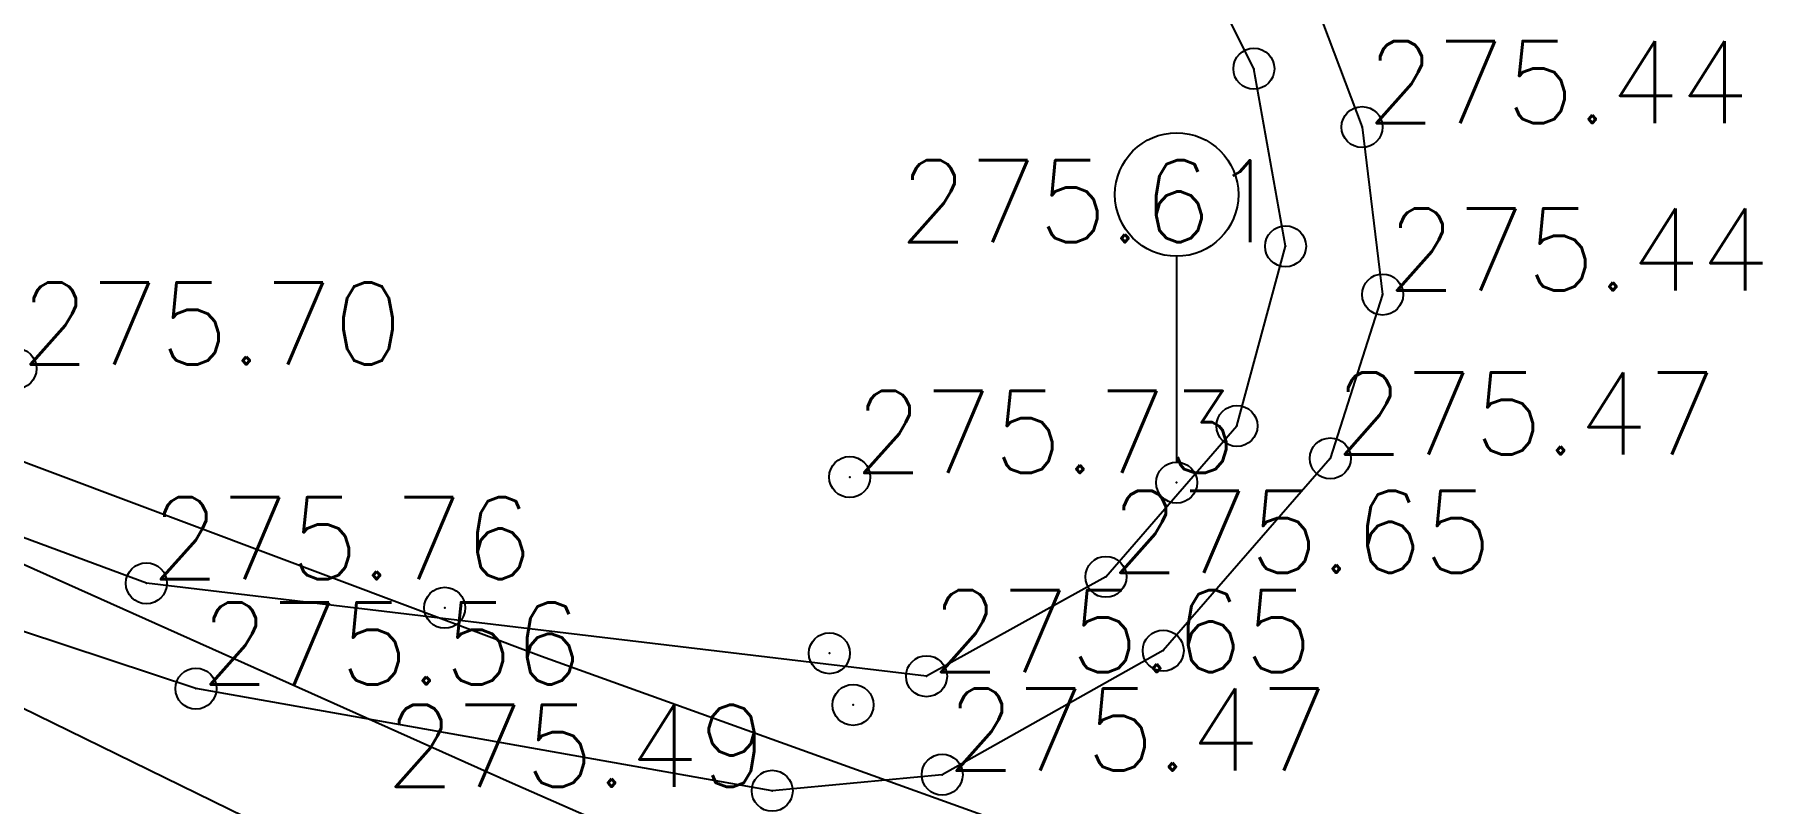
# Model space of a CAD drawing. Header units: millimetres. Extents: x 524954 to 526204, y 9523489 to 9524010.
# Drawn here: x 525418.56 to 525439.64, y 9523661.07 to 9523670.45 of the extents above; entities that cross this region are included whole.
import ezdxf
from ezdxf.enums import TextEntityAlignment as Align

# ---------------------------------------------------------------- set-up
doc = ezdxf.new("R2010")
doc.units = ezdxf.units.MM
doc.header["$PDMODE"] = 32
doc.header["$PDSIZE"] = 0.5
for name, color, linetype in [('Bord_Route_Existante', 6, 'Continuous'), ('PLUME_4', 3, 'Continuous'), ('PLUME_5', 6, 'Continuous'), ('PLUME_6', 2, 'Continuous'), ('Signalisation', 7, 'Continuous'), ('TopoAlt', 3, 'Continuous'), ('TOPOJIS', 7, 'Continuous')]:
    doc.layers.add(name, color=color, linetype=linetype)
doc.layers.add('Bord_Route_Existante_POLY3D', color=6, linetype='Continuous', plot=False)
doc.layers.add('Trottoir', color=7, linetype='Continuous', true_color=0xff6666)
doc.styles.add('Simplex 1.0', font='Simplex.shx', dxfattribs={"width": 0.99, "height": 1})

# ---------------------------------------------------------------- blocks, each defined once
blk = doc.blocks.new('TCPOINT M')
at = {"color": 0}
blk.add_point((0, 0), dxfattribs=at)
at = {"layer": 'TopoAlt', "style": 'Simplex 1.0', "width": 0.99}
blk.add_attdef('ALT', (0.15, 0.15), '', height=1, dxfattribs=at)
blk = doc.blocks.new('r023')
at = {"color": 0, "linetype": 'Continuous'}
blk.add_line((0, 2.75992), (0, 0.25), dxfattribs=at)
blk.add_circle((0.000131, 3.513147), 0.752976, dxfattribs=at)
at = {"color": 0}
blk.add_circle((0, 0), 0.25, dxfattribs=at)

msp = doc.modelspace()

# ---------------------------------------------------------------- linework, layer by layer
at = {"layer": 'Bord_Route_Existante', "flags": 128}
msp.add_lwpolyline([(525423.507, 9523682.529), (525432.528, 9523673.917), (525433.655, 9523672.219), (525434.746, 9523669.32), (525434.997, 9523667.278), (525434.359, 9523665.279), (525432.321, 9523662.935), (525429.626, 9523661.422), (525427.553, 9523661.225), (525420.526, 9523662.472), (525402.567, 9523668.413), (525391.735, 9523673.94), (525376.752, 9523682.462), (525370.67, 9523685.917)], dxfattribs=at)
at = {"layer": 'Bord_Route_Existante_POLY3D'}
msp.add_polyline3d([(525343.726, 9523728.156, 275.49), (525351.8, 9523723.613, 275.47), (525360.975, 9523718.45, 275.42), (525364.67, 9523716.372, 275.47), (525370.171, 9523713.28, 275.31), (525376.191, 9523709.871, 275.3), (525380.713, 9523707.33, 275.28), (525389.505, 9523702.482, 275.2), (525412.422, 9523689.465, 275.19), (525421.867, 9523683.787, 275.25), (525423.507, 9523682.529, 275.21), (525432.528, 9523673.917, 275.38), (525433.655, 9523672.219, 275.41), (525434.746, 9523669.32, 275.44), (525434.997, 9523667.278, 275.44), (525434.359, 9523665.279, 275.47), (525432.321, 9523662.935, 275.48), (525429.626, 9523661.422, 275.47), (525427.553, 9523661.225, 275.49), (525420.526, 9523662.472, 275.56), (525402.567, 9523668.413, 275.64), (525391.735, 9523673.94, 275.68), (525376.752, 9523682.462, 275.81), (525370.67, 9523685.917, 275.85)], dxfattribs=at)
at = {"layer": 'PLUME_4'}
for points in [[(525434.005, 9523659.528), (525424.738, 9523662.862), (525418.036, 9523665.381), (525415.932, 9523666.731), (525407.127, 9523670.601), (525401.387, 9523673.691), (525398.785, 9523675.005), (525389.907, 9523679.872), (525381.029, 9523684.738), (525372.65, 9523689.641), (525363.736, 9523695.007), (525355.356, 9523699.91), (525348.619, 9523702.927)], [(525471.209, 9523651.214), (525461.588, 9523652.517), (525459.022, 9523653.333), (525452.394, 9523654.854), (525443.199, 9523657.191), (525438.103, 9523658.323), (525434.005, 9523659.528), (525424.738, 9523662.862), (525418.036, 9523665.381), (525415.932, 9523666.731), (525407.127, 9523670.601), (525401.387, 9523673.691), (525398.785, 9523675.005), (525389.907, 9523679.872), (525381.029, 9523684.738), (525372.65, 9523689.641), (525363.736, 9523695.007), (525355.356, 9523699.91), (525348.619, 9523702.927)]]:
    msp.add_lwpolyline(points, dxfattribs=at)
at = {"layer": 'PLUME_5'}
msp.add_lwpolyline([(525423.46, 9523659.761), (525417.221, 9523662.815), (525414.618, 9523664.129), (525406.276, 9523668.533), (525400.037, 9523671.587), (525397.398, 9523673.4), (525389.019, 9523678.303), (525380.141, 9523683.169), (525371.762, 9523688.072), (525362.884, 9523692.939), (525354.505, 9523697.842), (525345.59, 9523703.207)], dxfattribs=at)
at = {"layer": 'PLUME_6'}
msp.add_lwpolyline([(525433.153, 9523657.461), (525424.348, 9523661.33), (525417.611, 9523664.347), (525415.543, 9523665.199), (525406.702, 9523669.567), (525400.925, 9523673.156), (525398.322, 9523674.47), (525389.943, 9523679.373), (525381.065, 9523684.24), (525372.151, 9523689.605), (525363.772, 9523694.508), (525354.894, 9523699.375), (525346.515, 9523704.278)], dxfattribs=at)
at = {"layer": 'Trottoir', "flags": 128}
for points in [[(525431.623, 9523663.835), (525429.435, 9523662.623), (525419.921, 9523663.756), (525410.527, 9523667.251), (525402.929, 9523669.968), (525392.531, 9523675.094), (525382.877, 9523681.021), (525377.53, 9523683.764), (525366.337, 9523690.119), (525353.836, 9523697.252), (525340.005, 9523704.965), (525329.764, 9523710.745), (525320.282, 9523716.154), (525312.596, 9523720.462), (525303.314, 9523725.671), (525296.971, 9523729.217), (525289.209, 9523733.607), (525286.427, 9523735.183), (525285.562, 9523734.031)], [(525431.623, 9523663.835), (525433.221, 9523665.675), (525433.813, 9523667.866), (525433.427, 9523670.032), (525432.521, 9523671.859), (525431.217, 9523673.63)]]:
    msp.add_lwpolyline(points, dxfattribs=at)

# ---------------------------------------------------------------- block references
at = {"layer": 'Signalisation'}
msp.add_blockref('r023', (525432.485, 9523664.984), dxfattribs=at)
at = {"layer": 'TOPOJIS'}
ref = msp.add_blockref('TCPOINT M', (525434.746, 9523669.32, 275.44), dxfattribs=at)
ref.add_attrib('ALT', '275.44', (525434.796, 9523669.37, 275.44), dxfattribs={"layer": 'TopoAlt', "height": 1, "style": 'Simplex 1.0', "width": 0.99})
for p in [(525433.427, 9523670.032, 275.6), (525433.221, 9523665.675, 275.62), (525432.485, 9523664.984, 275.59), (525423.559, 9523663.457, 275.77), (525428.25, 9523662.903, 275.7), (525432.321, 9523662.935, 275.48), (525428.539, 9523662.273, 275.68)]:
    msp.add_blockref('TCPOINT M', p, dxfattribs=at)
ref = msp.add_blockref('TCPOINT M', (525433.813, 9523667.866, 275.61), dxfattribs=at)
ref.add_attrib('ALT', '275.61', dxfattribs={"layer": 'TopoAlt', "height": 1, "style": 'Simplex 1.0', "width": 0.99}).set_placement((525433.763, 9523667.916, 275.61), align=Align.RIGHT)
ref = msp.add_blockref('TCPOINT M', (525434.997, 9523667.278, 275.44), dxfattribs=at)
ref.add_attrib('ALT', '275.44', (525435.047, 9523667.328, 275.44), dxfattribs={"layer": 'TopoAlt', "height": 1, "style": 'Simplex 1.0', "width": 0.99})
ref = msp.add_blockref('TCPOINT M', (525418.331, 9523666.375, 275.7), dxfattribs=at)
ref.add_attrib('ALT', '275.70', (525418.381, 9523666.425, 275.7), dxfattribs={"layer": 'TopoAlt', "height": 1, "style": 'Simplex 1.0', "width": 0.99})
ref = msp.add_blockref('TCPOINT M', (525434.359, 9523665.279, 275.47), dxfattribs=at)
ref.add_attrib('ALT', '275.47', (525434.409, 9523665.329, 275.47), dxfattribs={"layer": 'TopoAlt', "height": 1, "style": 'Simplex 1.0', "width": 0.99})
ref = msp.add_blockref('TCPOINT M', (525428.498, 9523665.052, 275.73), dxfattribs=at)
ref.add_attrib('ALT', '275.73', (525428.548, 9523665.102, 275.73), dxfattribs={"layer": 'TopoAlt', "height": 1, "style": 'Simplex 1.0', "width": 0.99})
ref = msp.add_blockref('TCPOINT M', (525431.623, 9523663.835, 275.65), dxfattribs=at)
ref.add_attrib('ALT', '275.65', (525431.673, 9523663.885, 275.65), dxfattribs={"layer": 'TopoAlt', "height": 1, "style": 'Simplex 1.0', "width": 0.99})
ref = msp.add_blockref('TCPOINT M', (525419.921, 9523663.756, 275.76), dxfattribs=at)
ref.add_attrib('ALT', '275.76', (525419.971, 9523663.806, 275.76), dxfattribs={"layer": 'TopoAlt', "height": 1, "style": 'Simplex 1.0', "width": 0.99})
ref = msp.add_blockref('TCPOINT M', (525429.435, 9523662.623, 275.65), dxfattribs=at)
ref.add_attrib('ALT', '275.65', (525429.485, 9523662.673, 275.65), dxfattribs={"layer": 'TopoAlt', "height": 1, "style": 'Simplex 1.0', "width": 0.99})
ref = msp.add_blockref('TCPOINT M', (525420.526, 9523662.472, 275.56), dxfattribs=at)
ref.add_attrib('ALT', '275.56', (525420.576, 9523662.522, 275.56), dxfattribs={"layer": 'TopoAlt', "height": 1, "style": 'Simplex 1.0', "width": 0.99})
ref = msp.add_blockref('TCPOINT M', (525429.626, 9523661.422, 275.47), dxfattribs=at)
ref.add_attrib('ALT', '275.47', (525429.676, 9523661.472, 275.47), dxfattribs={"layer": 'TopoAlt', "height": 1, "style": 'Simplex 1.0', "width": 0.99})
ref = msp.add_blockref('TCPOINT M', (525427.553, 9523661.225, 275.49), dxfattribs=at)
ref.add_attrib('ALT', '275.49', dxfattribs={"layer": 'TopoAlt', "height": 1, "style": 'Simplex 1.0', "width": 0.99}).set_placement((525427.503, 9523661.275, 275.49), align=Align.RIGHT)

doc.saveas('drawing.dxf')
